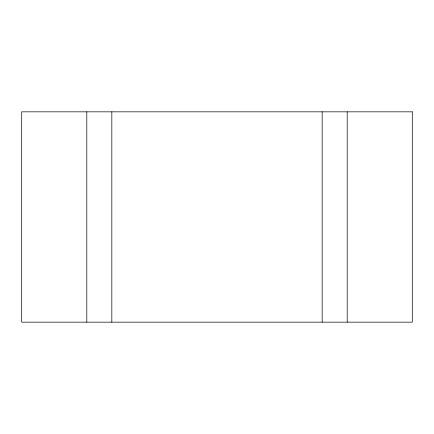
<?xml version="1.0" encoding="UTF-8"?>
<svg xmlns="http://www.w3.org/2000/svg" width="434" height="434" viewBox="0 0 434 434"><rect width="100%" height="100%" fill="white"/><g stroke="black" fill="none" stroke-linecap="round" stroke-linejoin="round"><path stroke-width="0.65" d="M347.2 111.836L347.2 322.164M322.164 111.836L322.164 322.164M111.836 111.836L111.836 322.164M86.8 111.836L86.8 322.164M412.3 111.836L21.7 111.836L21.7 322.164L412.3 322.164L412.3 111.836"/></g></svg>
